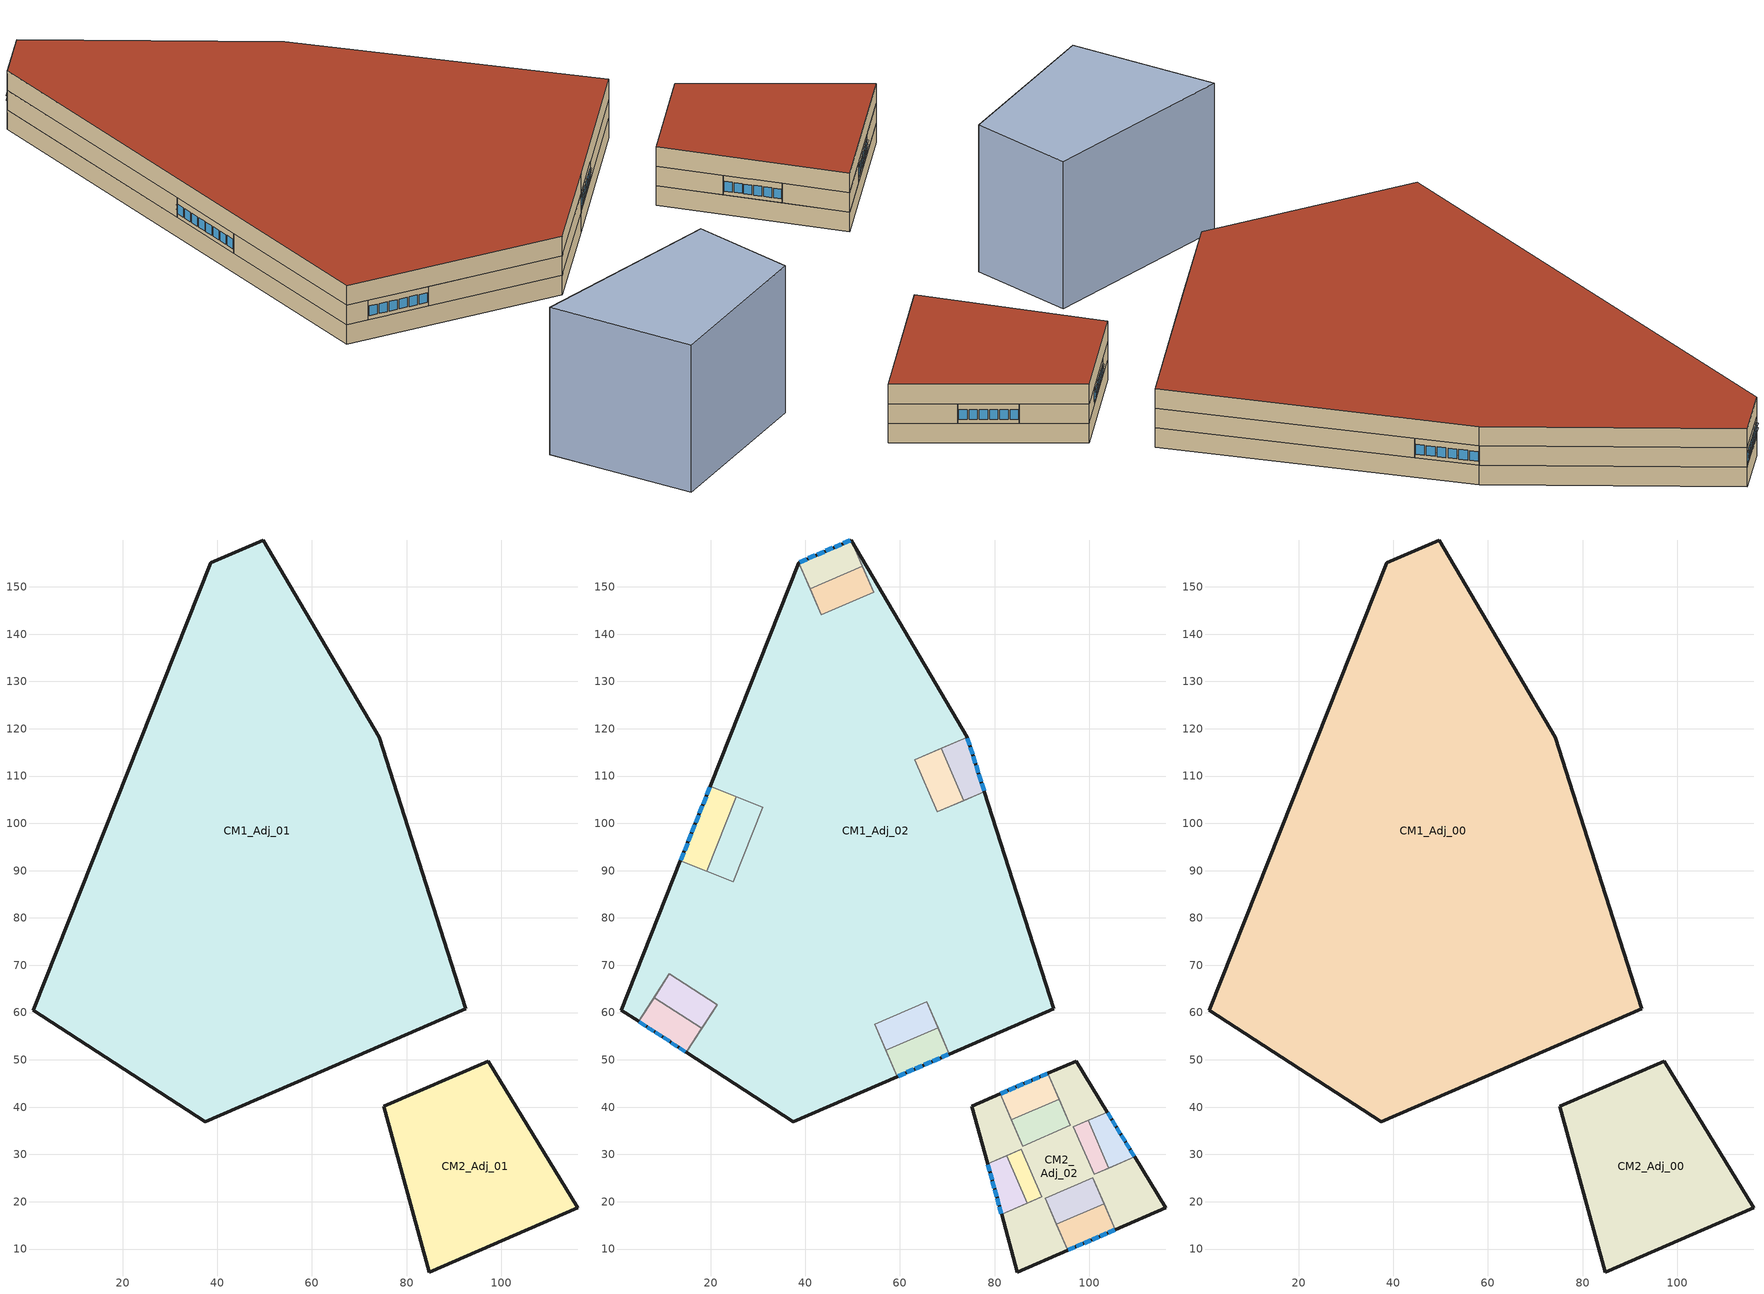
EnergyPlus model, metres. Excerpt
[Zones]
CM2_Adj_01
 floor outside (Interior Floor): 84.8,5.15 75.2,40.22 97.23,49.74 116.18,18.71 z20.52
 wall outside (Exterior Wall): 84.8,5.15 116.18,18.71 97.23,49.74 75.2,40.22 84.8,5.15 z20.52:24.52
CM1_Adj_01
 floor outside (Interior Floor): 1.08,60.5 38.63,155.14 49.65,159.9 74.19,118.21 92.47,60.75 37.39,36.96 z20.52
 wall outside (Exterior Wall): 59.42,46.48 92.47,60.75 74.19,118.21 49.65,159.9 38.63,155.14 1.08,60.5 37.39,36.96 59.42,46.48 z20.52:24.52
CM2_Adj_02
 floor to CM2_Adj_01 (Interior Floor): 81.46,17.33 90.02,21.03 85.66,31.12 78.53,28.04 75.2,40.22 81.16,42.8 85.92,31.78 96.02,36.14 91.26,47.16 97.23,49.74 103.81,38.96 96.68,35.88 101.04,25.78 109.6,29.48 116.18,18.71 105.54,14.11 100.78,25.13 90.68,20.77 95.44,9.75 84.8,5.15 z24.52
 wall outside (Exterior Wall): 81.46,17.33 84.8,5.15 95.44,9.75 / 105.54,14.11 116.18,18.71 109.6,29.48 / 103.81,38.96 97.23,49.74 91.26,47.16 / 81.16,42.8 75.2,40.22 78.53,28.04 z24.52:28.52
 wall to CM2_W_Inner (Interior Wall): 78.53,28.04 85.66,31.12 90.02,21.03 81.46,17.33 z24.52:28.52
 wall to CM2_S_Inner (Interior Wall): 95.44,9.75 90.68,20.77 100.78,25.13 105.54,14.11 z24.52:28.52
 wall to CM2_E_Inner (Interior Wall): 109.6,29.48 101.04,25.78 96.68,35.88 103.81,38.96 z24.52:28.52
 wall to CM2_N_Inner (Interior Wall): 91.26,47.16 96.02,36.14 85.92,31.78 81.16,42.8 z24.52:28.52
CM2_S_Outer
 floor to CM2_Adj_01 (Interior Floor): 95.44,9.75 93.06,15.26 103.16,19.62 105.54,14.11 z24.52
 wall outside (Exterior Wall): 95.44,9.75 105.54,14.11 z24.52:28.52
 wall to CM2_S_Inner (Air Wall): 103.16,19.62 93.06,15.26 z24.52:28.52
 window (Exterior Window): 95.61,9.82 96.95,10.4 / 97.29,10.55 98.64,11.13 / 98.97,11.28 100.32,11.86 / 100.66,12 102,12.58 / 102.34,12.73 103.68,13.31 / 104.02,13.46 105.37,14.04 z25.32:27.32
CM2_S_Inner
 floor to CM2_Adj_01 (Interior Floor): 93.06,15.26 90.68,20.77 100.78,25.13 103.16,19.62 z24.52
CM2_N_Outer
 floor to CM2_Adj_01 (Interior Floor): 83.54,37.29 81.16,42.8 91.26,47.16 93.64,41.65 z24.52
 wall outside (Exterior Wall): 91.26,47.16 81.16,42.8 z24.52:28.52
 wall to CM2_N_Inner (Air Wall): 83.54,37.29 93.64,41.65 z24.52:28.52
 window (Exterior Window): 91.09,47.09 89.75,46.51 / 89.41,46.36 88.06,45.78 / 87.73,45.63 86.38,45.05 / 86.04,44.91 84.7,44.33 / 84.36,44.18 83.02,43.6 / 82.68,43.45 81.33,42.87 z25.32:27.32
CM2_N_Inner
 floor to CM2_Adj_01 (Interior Floor): 85.92,31.78 83.54,37.29 93.64,41.65 96.02,36.14 z24.52
CM2_E_Outer
 floor to CM2_Adj_01 (Interior Floor): 104.16,27.13 99.79,37.23 103.81,38.96 109.6,29.48 z24.52
 wall outside (Exterior Wall): 109.6,29.48 103.81,38.96 z24.52:28.52
 wall to CM2_E_Inner (Air Wall): 99.79,37.23 104.16,27.13 z24.52:28.52
 window (Exterior Window): 109.5,29.64 108.73,30.9 / 108.54,31.22 107.76,32.48 / 107.57,32.8 106.8,34.06 / 106.61,34.38 105.84,35.64 / 105.64,35.96 104.87,37.22 / 104.68,37.54 103.91,38.8 z25.32:27.32
CM2_E_Inner
 floor to CM2_Adj_01 (Interior Floor): 96.68,35.88 99.79,37.23 104.16,27.13 101.04,25.78 z24.52
CM2_W_Outer
 floor to CM2_Adj_01 (Interior Floor): 81.46,17.33 78.53,28.04 82.54,29.78 86.91,19.68 z24.52
 wall outside (Exterior Wall): 78.53,28.04 81.46,17.33 z24.52:28.52
 wall to CM2_W_Inner (Air Wall): 86.91,19.68 82.54,29.78 z24.52:28.52
 window (Exterior Window): 78.58,27.87 78.97,26.44 / 79.07,26.08 79.46,24.65 / 79.56,24.29 79.95,22.87 / 80.04,22.51 80.44,21.08 / 80.53,20.72 80.92,19.29 / 81.02,18.94 81.41,17.51 z25.32:27.32
CM2_W_Inner
 floor to CM2_Adj_01 (Interior Floor): 82.54,29.78 85.66,31.12 90.02,21.03 86.91,19.68 z24.52
CM1_Adj_02
 floor to CM1_Adj_01 (Interior Floor): 1.08,60.5 13.6,92.05 24.75,87.62 31.01,103.4 19.86,107.82 38.63,155.14 43.39,144.13 54.41,148.89 49.65,159.9 74.19,118.21 63.17,113.46 67.93,102.44 77.85,106.72 92.47,60.75 70.44,51.24 65.68,62.25 54.66,57.5 59.42,46.48 37.39,36.96 14.81,51.6 21.33,61.67 11.26,68.2 4.74,58.13 z24.52
 wall outside (Exterior Wall): 74.19,118.21 49.65,159.9 / 38.63,155.14 19.86,107.82 / 13.6,92.05 1.08,60.5 4.74,58.13 / 14.81,51.6 37.39,36.96 59.42,46.48 / 70.44,51.24 92.47,60.75 77.85,106.72 z24.52:28.52
 wall to CM1_N_Inner (Interior Wall): 49.65,159.9 54.41,148.89 43.39,144.13 z24.52:28.52
 wall to CM1_N_Outer (Interior Wall): 43.39,144.13 38.63,155.14 z24.52:28.52
 wall to CM1_NW_Outer (Interior Wall): 19.86,107.82 31.01,103.4 z24.52:28.52
 wall to CM1_NW_Inner (Interior Wall): 31.01,103.4 24.75,87.62 13.6,92.05 z24.52:28.52
 wall to CM1_SW_Inner (Interior Wall): 4.74,58.13 11.26,68.2 21.33,61.67 14.81,51.6 z24.52:28.52
 wall to CM1_SE_Inner (Interior Wall): 59.42,46.48 54.66,57.5 65.68,62.25 70.44,51.24 z24.52:28.52
 wall to CM1_E_Inner (Interior Wall): 77.85,106.72 67.93,102.44 63.17,113.46 74.19,118.21 z24.52:28.52
CM1_N_Outer
 floor to CM1_Adj_01 (Interior Floor): 41.01,149.64 38.63,155.14 49.65,159.9 52.03,154.39 z24.52
 wall outside (Exterior Wall): 49.65,159.9 38.63,155.14 z24.52:28.52
 wall to CM1_N_Inner (Air Wall): 41.01,149.64 52.03,154.39 z24.52:28.52
 window (Exterior Window): 40.29,155.86 38.82,155.22 / 42.12,156.65 40.65,156.02 / 43.96,157.44 42.49,156.81 / 45.79,158.24 44.33,157.6 / 47.63,159.03 46.16,158.39 / 49.47,159.82 48,159.19 z25.32:27.32
CM1_N_Inner
 floor to CM1_Adj_01 (Interior Floor): 43.39,144.13 41.01,149.64 52.03,154.39 54.41,148.89 z24.52
CM1_E_Outer
 floor to CM1_Adj_01 (Interior Floor): 73.44,104.82 68.68,115.84 74.19,118.21 77.85,106.72 z24.52
 wall outside (Exterior Wall): 77.85,106.72 74.19,118.21 z24.52:28.52
 wall to CM1_E_Inner (Air Wall): 68.68,115.84 73.44,104.82 z24.52:28.52
 window (Exterior Window): 74.74,116.49 74.25,118.02 / 75.35,114.58 74.86,116.11 / 75.96,112.66 75.47,114.19 / 76.57,110.74 76.08,112.28 / 77.18,108.83 76.69,110.36 / 77.79,106.91 77.3,108.45 z25.32:27.32
CM1_E_Inner
 floor to CM1_Adj_01 (Interior Floor): 67.93,102.44 63.17,113.46 68.68,115.84 73.44,104.82 z24.52
CM1_SE_Outer
 floor to CM1_Adj_01 (Interior Floor): 59.42,46.48 57.04,51.99 68.06,56.75 70.44,51.24 z24.52
 wall outside (Exterior Wall): 59.42,46.48 70.44,51.24 z24.52:28.52
 wall to CM1_SE_Inner (Air Wall): 68.06,56.75 57.04,51.99 z24.52:28.52
 window (Exterior Window): 68.79,50.52 70.25,51.16 / 66.95,49.73 68.42,50.37 / 65.11,48.94 66.58,49.57 / 63.28,48.15 64.75,48.78 / 61.44,47.35 62.91,47.99 / 59.61,46.56 61.07,47.19 z25.32:27.32
CM1_SE_Inner
 floor to CM1_Adj_01 (Interior Floor): 57.04,51.99 54.66,57.5 65.68,62.25 68.06,56.75 z24.52
CM1_SW_Outer
 floor to CM1_Adj_01 (Interior Floor): 4.74,58.13 8,63.16 18.07,56.64 14.81,51.6 z24.52
 wall outside (Exterior Wall): 4.74,58.13 14.81,51.6 z24.52:28.52
 wall to CM1_SW_Inner (Air Wall): 18.07,56.64 8,63.16 z24.52:28.52
 window (Exterior Window): 13.3,52.58 14.64,51.71 / 11.62,53.67 12.96,52.8 / 9.94,54.76 11.28,53.89 / 8.26,55.84 9.6,54.97 / 6.58,56.93 7.93,56.06 / 4.91,58.02 6.25,57.15 z25.32:27.32
CM1_SW_Inner
 floor to CM1_Adj_01 (Interior Floor): 8,63.16 11.26,68.2 21.33,61.67 18.07,56.64 z24.52
CM1_NW_Outer
 floor to CM1_Adj_01 (Interior Floor): 13.6,92.05 19.86,107.82 25.44,105.61 19.18,89.83 z24.52
 wall outside (Exterior Wall): 19.86,107.82 13.6,92.05 z24.52:28.52
 wall to CM1_NW_Inner (Air Wall): 19.18,89.83 25.44,105.61 z24.52:28.52
 window (Exterior Window): 14.3,93.82 13.68,92.24 / 15.09,95.79 14.46,94.22 / 15.87,97.76 15.24,96.19 / 16.65,99.74 16.02,98.16 / 17.43,101.71 16.81,100.13 / 18.22,103.68 17.59,102.1 / 19,105.65 18.37,104.07 / 19.78,107.62 19.15,106.05 z25.32:27.32
CM1_NW_Inner
 floor to CM1_Adj_01 (Interior Floor): 19.18,89.83 25.44,105.61 31.01,103.4 24.75,87.62 z24.52
CM2_Adj_00
 floor to CM2_W_Inner (Interior Floor): 84.8,5.15 75.2,40.22 97.23,49.74 116.18,18.71 z28.52
 wall outside (Exterior Wall): 84.8,5.15 116.18,18.71 97.23,49.74 75.2,40.22 84.8,5.15 z28.52:32.52
 roof outside (Exterior Roof): 84.8,5.15 116.18,18.71 97.23,49.74 75.2,40.22 z32.52
CM1_Adj_00
 floor to CM1_NW_Inner (Interior Floor): 1.08,60.5 38.63,155.14 49.65,159.9 74.19,118.21 92.47,60.75 37.39,36.96 z28.52
 wall outside (Exterior Wall): 59.42,46.48 92.47,60.75 74.19,118.21 49.65,159.9 38.63,155.14 1.08,60.5 37.39,36.96 59.42,46.48 z28.52:32.52
 roof outside (Exterior Roof): 37.39,36.96 92.47,60.75 74.19,118.21 49.65,159.9 38.63,155.14 1.08,60.5 z32.52
shading: 36.29,-10.79 40.32,9.52 / 40.32,9.52 0.76,17.26 / 0.76,17.26 1.79,-12 / 1.79,-12 36.29,-10.79 z10.24:40.52; 38.78,155.31 40.25,155.95 40.17,156.13 38.7,155.5 z26.32; 38.78,155.31 40.25,155.95 40.17,156.13 38.7,155.5 z27.32; 95.72,9.55 97.07,10.13 96.99,10.31 95.65,9.73 z26.32; 95.72,9.55 97.07,10.13 96.99,10.31 95.65,9.73 z27.32; 1.79,-12 0.76,17.26 40.32,9.52 36.29,-10.79 z10.24; 1.79,-12 36.29,-10.79 40.32,9.52 0.76,17.26 z40.52; 40.61,156.11 42.08,156.74 42,156.93 40.53,156.29 z26.32; 40.61,156.11 42.08,156.74 42,156.93 40.53,156.29 z27.32; 97.41,10.27 98.75,10.85 98.67,11.04 97.33,10.46 z26.32; 97.41,10.27 98.75,10.85 98.67,11.04 97.33,10.46 z27.32; 42.45,156.9 43.92,157.54 43.84,157.72 42.37,157.08 z26.32; 42.45,156.9 43.92,157.54 43.84,157.72 42.37,157.08 z27.32; 99.09,11 100.44,11.58 100.36,11.77 99.01,11.18 z26.32; 99.09,11 100.44,11.58 100.36,11.77 99.01,11.18 z27.32; 44.29,157.69 45.75,158.33 45.68,158.51 44.21,157.88 z26.32; 44.29,157.69 45.75,158.33 45.68,158.51 44.21,157.88 z27.32; 100.77,11.73 102.12,12.31 102.04,12.49 100.69,11.91 z26.32; 100.77,11.73 102.12,12.31 102.04,12.49 100.69,11.91 z27.32; 46.12,158.49 47.59,159.12 47.51,159.3 46.04,158.67 z26.32; 46.12,158.49 47.59,159.12 47.51,159.3 46.04,158.67 z27.32; 102.46,12.45 103.8,13.04 103.72,13.22 102.38,12.64 z26.32; 102.46,12.45 103.8,13.04 103.72,13.22 102.38,12.64 z27.32; 47.96,159.28 49.43,159.91 49.35,160.1 47.88,159.46 z26.32; 47.96,159.28 49.43,159.91 49.35,160.1 47.88,159.46 z27.32; 104.14,13.18 105.49,13.76 105.41,13.95 104.06,13.36 z26.32; 104.14,13.18 105.49,13.76 105.41,13.95 104.06,13.36 z27.32; 74.83,116.52 75.02,116.58 74.54,118.11 74.35,118.05 z26.32; 74.83,116.52 75.02,116.58 74.54,118.11 74.35,118.05 z27.32; 89.71,46.6 91.05,47.18 90.97,47.36 89.63,46.78 z26.32; 89.71,46.6 91.05,47.18 90.97,47.36 89.63,46.78 z27.32; 75.44,114.61 75.63,114.67 75.15,116.2 74.96,116.14 z26.32; 75.44,114.61 75.63,114.67 75.15,116.2 74.96,116.14 z27.32; 88.02,45.87 89.37,46.45 89.29,46.64 87.95,46.05 z26.32; 88.02,45.87 89.37,46.45 89.29,46.64 87.95,46.05 z27.32; 76.05,112.69 76.24,112.75 75.76,114.28 75.56,114.22 z26.32; 76.05,112.69 76.24,112.75 75.76,114.28 75.56,114.22 z27.32; 86.34,45.14 87.69,45.73 87.61,45.91 86.26,45.33 z26.32; 86.34,45.14 87.69,45.73 87.61,45.91 86.26,45.33 z27.32; 76.66,110.78 76.85,110.84 76.36,112.37 76.17,112.31 z26.32; 76.66,110.78 76.85,110.84 76.36,112.37 76.17,112.31 z27.32; 84.66,44.42 86,45 85.93,45.18 84.58,44.6 z26.32; 84.66,44.42 86,45 85.93,45.18 84.58,44.6 z27.32; 77.27,108.86 77.46,108.92 76.97,110.45 76.78,110.39 z26.32; 77.27,108.86 77.46,108.92 76.97,110.45 76.78,110.39 z27.32; 82.98,43.69 84.32,44.27 84.24,44.46 82.9,43.87 z26.32; 82.98,43.69 84.32,44.27 84.24,44.46 82.9,43.87 z27.32; 77.88,106.94 78.07,107.01 77.58,108.54 77.39,108.48 z26.32; 77.88,106.94 78.07,107.01 77.58,108.54 77.39,108.48 z27.32; 81.29,42.96 82.64,43.54 82.56,43.73 81.21,43.15 z26.32; 81.29,42.96 82.64,43.54 82.56,43.73 81.21,43.15 z27.32; 68.9,50.25 70.37,50.88 70.29,51.07 68.83,50.43 z26.32; 68.9,50.25 70.37,50.88 70.29,51.07 68.83,50.43 z27.32; 109.59,29.69 109.76,29.8 108.99,31.06 108.82,30.96 z26.32; 109.59,29.69 109.76,29.8 108.99,31.06 108.82,30.96 z27.32; 67.07,49.46 68.54,50.09 68.46,50.27 66.99,49.64 z26.32; 67.07,49.46 68.54,50.09 68.46,50.27 66.99,49.64 z27.32; 108.62,31.27 108.79,31.38 108.02,32.64 107.85,32.54 z26.32; 108.62,31.27 108.79,31.38 108.02,32.64 107.85,32.54 z27.32; 65.23,48.66 66.7,49.3 66.62,49.48 65.15,48.85 z26.32; 65.23,48.66 66.7,49.3 66.62,49.48 65.15,48.85 z27.32; 107.66,32.85 107.83,32.96 107.06,34.22 106.89,34.12 z26.32; 107.66,32.85 107.83,32.96 107.06,34.22 106.89,34.12 z27.32; 63.4,47.87 64.87,48.5 64.79,48.69 63.32,48.05 z26.32; 63.4,47.87 64.87,48.5 64.79,48.69 63.32,48.05 z27.32; 106.69,34.43 106.86,34.54 106.09,35.8 105.92,35.7 z26.32; 106.69,34.43 106.86,34.54 106.09,35.8 105.92,35.7 z27.32; 61.56,47.08 63.03,47.71 62.95,47.89 61.48,47.26 z26.32; 61.56,47.08 63.03,47.71 62.95,47.89 61.48,47.26 z27.32; 105.73,36.01 105.9,36.12 105.13,37.38 104.96,37.28 z26.32; 105.73,36.01 105.9,36.12 105.13,37.38 104.96,37.28 z27.32; 59.72,46.28 61.19,46.92 61.11,47.1 59.65,46.47 z26.32; 59.72,46.28 61.19,46.92 61.11,47.1 59.65,46.47 z27.32; 104.76,37.59 104.93,37.7 104.16,38.96 103.99,38.86 z26.32; 104.76,37.59 104.93,37.7 104.16,38.96 103.99,38.86 z27.32; 14.48,51.46 14.58,51.63 13.24,52.5 13.13,52.33 z26.32; 14.48,51.46 14.58,51.63 13.24,52.5 13.13,52.33 z27.32; 78.68,26.36 78.87,26.41 78.48,27.84 78.29,27.79 z26.32; 78.68,26.36 78.87,26.41 78.48,27.84 78.29,27.79 z27.32; 12.8,52.55 12.91,52.71 11.56,53.58 11.46,53.42 z26.32; 12.8,52.55 12.91,52.71 11.56,53.58 11.46,53.42 z27.32; 79.17,24.57 79.36,24.63 78.97,26.05 78.78,26 z26.32; 79.17,24.57 79.36,24.63 78.97,26.05 78.78,26 z27.32; 11.12,53.63 11.23,53.8 9.89,54.67 9.78,54.5 z26.32; 11.12,53.63 11.23,53.8 9.89,54.67 9.78,54.5 z27.32; 79.66,22.79 79.85,22.84 79.46,24.27 79.27,24.22 z26.32; 79.66,22.79 79.85,22.84 79.46,24.27 79.27,24.22 z27.32; 9.44,54.72 9.55,54.89 8.21,55.76 8.1,55.59 z26.32; 9.44,54.72 9.55,54.89 8.21,55.76 8.1,55.59 z27.32; 80.15,21 80.34,21.05 79.95,22.48 79.76,22.43 z26.32; 80.15,21 80.34,21.05 79.95,22.48 79.76,22.43 z27.32; 7.76,55.81 7.87,55.98 6.53,56.85 6.42,56.68 z26.32; 7.76,55.81 7.87,55.98 6.53,56.85 6.42,56.68 z27.32; 80.64,19.21 80.83,19.27 80.44,20.7 80.24,20.64 z26.32; 80.64,19.21 80.83,19.27 80.44,20.7 80.24,20.64 z27.32; 6.08,56.9 6.19,57.07 4.85,57.94 4.74,57.77 z26.32; 6.08,56.9 6.19,57.07 4.85,57.94 4.74,57.77 z27.32; 81.12,17.43 81.32,17.48 80.93,18.91 80.73,18.86 z26.32; 81.12,17.43 81.32,17.48 80.93,18.91 80.73,18.86 z27.32; 13.58,92.28 14.21,93.86 14.02,93.93 13.4,92.35 z26.32; 13.58,92.28 14.21,93.86 14.02,93.93 13.4,92.35 z27.32; 14.37,94.25 14.99,95.83 14.81,95.9 14.18,94.33 z26.32; 14.37,94.25 14.99,95.83 14.81,95.9 14.18,94.33 z27.32; 15.15,96.22 15.78,97.8 15.59,97.88 14.96,96.3 z26.32; 15.15,96.22 15.78,97.8 15.59,97.88 14.96,96.3 z27.32; 15.93,98.2 16.56,99.77 16.37,99.85 15.75,98.27 z26.32; 15.93,98.2 16.56,99.77 16.37,99.85 15.75,98.27 z27.32; 16.71,100.17 17.34,101.74 17.15,101.82 16.53,100.24 z26.32; 16.71,100.17 17.34,101.74 17.15,101.82 16.53,100.24 z27.32; 17.5,102.14 18.12,103.72 17.94,103.79 17.31,102.21 z26.32; 17.5,102.14 18.12,103.72 17.94,103.79 17.31,102.21 z27.32; 18.28,104.11 18.9,105.69 18.72,105.76 18.09,104.18 z26.32; 18.28,104.11 18.9,105.69 18.72,105.76 18.09,104.18 z27.32; 19.06,106.08 19.69,107.66 19.5,107.73 18.88,106.16 z26.32; 19.06,106.08 19.69,107.66 19.5,107.73 18.88,106.16 z27.32
[Building]
test.idf: North Axis {deg}=0; Terrain=City; Solar Distribution or maybe FullExterior=FullInteriorAndExteriorWithReflections
[Site:Location]
CARDIFF	GBR: 51.48, 3.18, 0, 10
[SizingPeriod:DesignDay] Day of Month=21; Dry-Bulb Temperature Range Modifier Type=DefaultMultipliers; Barometric Pressure {Pa}=101552; Rain {Yes/No}=No; Snow on ground {Yes/No}=No; Daylight Savings Time Indicator=No; Solar Model Indicator=ASHRAEClearSky
Name | Month | Day Type | Maximum Dry-Bulb Temperature {C} | Daily Dry-Bulb Temperature Range {C} | Humidity Condition Type | Wetbulb or Dewpoint at Maximum Dry-Bulb {C} | Wind Speed {m/s} design conditions vs. traditional 6.71 m/s (15 mph) | Wind Direction {Degrees; N=0, S=180} | Clearness {0.0 to 1.1} | Enthalpy at Maximum Dry-Bulb {J/kg}
Ann Htg 99.6% Condns DB | 2 | WinterDesignDay | -1.1 | 0 | Wetbulb | -1.1 | 5.7 | 139 | 0
Ann Hum_n 99.6% Condns DP=>MCDB | 2 | WinterDesignDay | -1.8 | 0 | Dewpoint | -4.1 | 5.7 | 139 | 0
Ann Htg Wind 99.6% Condns WS=>MCDB | 2 | WinterDesignDay | 5.5 | 0 | Wetbulb | 5.5 | 12.4 | 139 | 0
Ann Clg .4% Condns DB=>MWB | 8 | SummerDesignDay | 23.9 | 7.62 | Wetbulb | 15.531 | 5.7 | 186 | 1.2
Ann Clg .4% Condns WB=>MDB | 8 | SummerDesignDay | 21.4 | 7.62 | Wetbulb | 18.423 | 5.7 | 186 | 1.2
Ann Clg .4% Condns DP=>MDB | 8 | SummerDesignDay | 19.8 | 7.62 | Dewpoint | 16.9 | 5.7 | 186 | 1.2
Ann Clg .4% Condns Enth=>MDB | 8 | SummerDesignDay | 21.4 | 7.62 | Enthalpy |  | 5.7 | 186 | 1.2 | 51314
[Construction]
EXTERIOR WALL: M01 100mm brick, M15 200mm heavyweight concrete, I02 50mm insulation board, F04 Wall air space resistance, G01a 19mm gypsum board
INTERIOR FLOOR: F16 Acoustic tile, F05 Ceiling air space resistance, M11 100mm lightweight concrete
EXTERIOR ROOF: M11 100mm lightweight concrete, F05 Ceiling air space resistance, F16 Acoustic tile
INTERIOR WALL: G01a 19mm gypsum board, F04 Wall air space resistance, G01a 19mm gypsum board
EXTERIOR WINDOW: Clear 3mm, Air 13mm, Clear 3mm
AIR WALL: Air Wall Material
[Material]
M01 100MM BRICK: MediumRough, 0.1016, 0.89, 1920, 790, 0.9, 0.7, 0.7
M15 200MM HEAVYWEIGHT CONCRETE: MediumRough, 0.2032, 1.95, 2240, 900, 0.9, 0.7, 0.7
I02 50MM INSULATION BOARD: MediumRough, 0.0508, 0.03, 43, 1210, 0.9, 0.7, 0.7
G01A 19MM GYPSUM BOARD: MediumSmooth, 0.019, 0.16, 800, 1090, 0.9, 0.4, 0.4
F16 ACOUSTIC TILE: MediumSmooth, 0.0191, 0.06, 368, 590, 0.9, 0.3, 0.3
M11 100MM LIGHTWEIGHT CONCRETE: MediumRough, 0.1016, 0.53, 1280, 840, 0.9, 0.5, 0.5
AIR WALL MATERIAL: MediumSmooth, 0.01, 0.6, 800, 1000, 0.95, 0.7, 0.7
[Material:AirGap]
F04 WALL AIR SPACE RESISTANCE: 0.15
F05 CEILING AIR SPACE RESISTANCE: 0.18
[WindowMaterial:Glazing]
CLEAR 3MM: SpectralAverage, 0.003, 0.837, 0.075, 0, 0.898, 0.081, 0, 0, 0.84, 0.84, 0.9, 1, No
[WindowMaterial:Gas]
AIR 13MM: Air, 0.0127
[Zone] Type=1
CM2_Adj_00; CM2_Adj_01; CM2_Adj_02; CM2_S_Outer; CM2_S_Inner; CM2_N_Outer; CM2_N_Inner; CM2_E_Outer; CM2_E_Inner; CM2_W_Outer; CM2_W_Inner; CM1_Adj_00; CM1_Adj_01; CM1_Adj_02; CM1_N_Outer; CM1_N_Inner; CM1_E_Outer; CM1_E_Inner; CM1_SE_Outer; CM1_SE_Inner; CM1_SW_Outer; CM1_SW_Inner; CM1_NW_Outer; CM1_NW_Inner
[HVACTemplate:Zone:IdealLoadsAirSystem] Heating Supply Air Temp {C}=40; Max Heating Supply Air Humidity Ratio {kg-H2O/kg-air}=0.008; Min Cooling Supply Air Humidity Ratio {kg-H2O/kg-air}=0.0085; Cooling Limit=LimitFlowRate; Maximum Cooling Air Flow Rate {m3/s}=autosize; Dehumidification Control Type=None; Humidification Control Type=None; Outdoor Air Method=DetailedSpecification; Outdoor Air Economizer Type=DifferentialDryBulb
Name | Template Thermostat | Design Specification Outdoor Air Object
CM2_Adj_00 | CM2_Adj_00_HVAC | CM2_Adj_00OutdoorAirCntrl
CM2_Adj_01 | CM2_Adj_01_HVAC | CM2_Adj_01OutdoorAirCntrl
CM2_Adj_02 | CM2_Adj_02_HVAC | CM2_Adj_02OutdoorAirCntrl
CM2_S_Outer | CM2_S_Outer_HVAC | CM2_S_OuterOutdoorAirCntrl
CM2_S_Inner | CM2_S_Inner_HVAC | CM2_S_InnerOutdoorAirCntrl
CM2_N_Outer | CM2_N_Outer_HVAC | CM2_N_OuterOutdoorAirCntrl
CM2_N_Inner | CM2_N_Inner_HVAC | CM2_N_InnerOutdoorAirCntrl
CM2_E_Outer | CM2_E_Outer_HVAC | CM2_E_OuterOutdoorAirCntrl
CM2_E_Inner | CM2_E_Inner_HVAC | CM2_E_InnerOutdoorAirCntrl
CM2_W_Outer | CM2_W_Outer_HVAC | CM2_W_OuterOutdoorAirCntrl
CM2_W_Inner | CM2_W_Inner_HVAC | CM2_W_InnerOutdoorAirCntrl
CM1_Adj_00 | CM1_Adj_00_HVAC | CM1_Adj_00OutdoorAirCntrl
CM1_Adj_01 | CM1_Adj_01_HVAC | CM1_Adj_01OutdoorAirCntrl
CM1_Adj_02 | CM1_Adj_02_HVAC | CM1_Adj_02OutdoorAirCntrl
CM1_N_Outer | CM1_N_Outer_HVAC | CM1_N_OuterOutdoorAirCntrl
CM1_N_Inner | CM1_N_Inner_HVAC | CM1_N_InnerOutdoorAirCntrl
CM1_E_Outer | CM1_E_Outer_HVAC | CM1_E_OuterOutdoorAirCntrl
CM1_E_Inner | CM1_E_Inner_HVAC | CM1_E_InnerOutdoorAirCntrl
CM1_SE_Outer | CM1_SE_Outer_HVAC | CM1_SE_OuterOutdoorAirCntrl
CM1_SE_Inner | CM1_SE_Inner_HVAC | CM1_SE_InnerOutdoorAirCntrl
CM1_SW_Outer | CM1_SW_Outer_HVAC | CM1_SW_OuterOutdoorAirCntrl
CM1_SW_Inner | CM1_SW_Inner_HVAC | CM1_SW_InnerOutdoorAirCntrl
CM1_NW_Outer | CM1_NW_Outer_HVAC | CM1_NW_OuterOutdoorAirCntrl
CM1_NW_Inner | CM1_NW_Inner_HVAC | CM1_NW_InnerOutdoorAirCntrl
[HVACTemplate:Thermostat] Heating Setpoint Schedule=Medium Office HtgSetp; Constant Heating Setpoint {C}=''; Cooling Setpoint Schedule=Medium Office ClgSetp; Constant Cooling Setpoint {C}=''
CM2_Adj_00_HVAC; CM2_Adj_01_HVAC; CM2_Adj_02_HVAC; CM2_S_Outer_HVAC; CM2_S_Inner_HVAC; CM2_N_Outer_HVAC; CM2_N_Inner_HVAC; CM2_E_Outer_HVAC; CM2_E_Inner_HVAC; CM2_W_Outer_HVAC; CM2_W_Inner_HVAC; CM1_Adj_00_HVAC; CM1_Adj_01_HVAC; CM1_Adj_02_HVAC; CM1_N_Outer_HVAC; CM1_N_Inner_HVAC; CM1_E_Outer_HVAC; CM1_E_Inner_HVAC; CM1_SE_Outer_HVAC; CM1_SE_Inner_HVAC; CM1_SW_Outer_HVAC; CM1_SW_Inner_HVAC; CM1_NW_Outer_HVAC; CM1_NW_Inner_HVAC
[DesignSpecification:OutdoorAir] Outdoor Air Method=Sum; Outdoor Air Flow per Person {m3/s-person}=0.0023595; Outdoor Air Flow per Zone Floor Area {m3/s-m2}=0.000304801; Outdoor Air Flow per Zone {m3/s}=0; Outdoor Air Flow Air Changes per Hour {1/hr}=0
CM2_Adj_00OutdoorAirCntrl; CM2_Adj_01OutdoorAirCntrl; CM2_Adj_02OutdoorAirCntrl; CM2_S_OuterOutdoorAirCntrl; CM2_S_InnerOutdoorAirCntrl; CM2_N_OuterOutdoorAirCntrl; CM2_N_InnerOutdoorAirCntrl; CM2_E_OuterOutdoorAirCntrl; CM2_E_InnerOutdoorAirCntrl; CM2_W_OuterOutdoorAirCntrl; CM2_W_InnerOutdoorAirCntrl; CM1_Adj_00OutdoorAirCntrl; CM1_Adj_01OutdoorAirCntrl; CM1_Adj_02OutdoorAirCntrl; CM1_N_OuterOutdoorAirCntrl; CM1_N_InnerOutdoorAirCntrl; CM1_E_OuterOutdoorAirCntrl; CM1_E_InnerOutdoorAirCntrl; CM1_SE_OuterOutdoorAirCntrl; CM1_SE_InnerOutdoorAirCntrl; CM1_SW_OuterOutdoorAirCntrl; CM1_SW_InnerOutdoorAirCntrl; CM1_NW_OuterOutdoorAirCntrl; CM1_NW_InnerOutdoorAirCntrl
[ElectricEquipment] Schedule=Medium Office Bldg Equip; Design Level Calculation Method=Watts/Area; Watts per Zone Floor Area {W/m2}=7.64241
Name | Zone or ZoneList
CM2_Adj_00ElectricEquipment | CM2_Adj_00
CM2_Adj_01ElectricEquipment | CM2_Adj_01
CM2_Adj_02ElectricEquipment | CM2_Adj_02
CM2_S_OuterElectricEquipment | CM2_S_Outer
CM2_S_InnerElectricEquipment | CM2_S_Inner
CM2_N_OuterElectricEquipment | CM2_N_Outer
CM2_N_InnerElectricEquipment | CM2_N_Inner
CM2_E_OuterElectricEquipment | CM2_E_Outer
CM2_E_InnerElectricEquipment | CM2_E_Inner
CM2_W_OuterElectricEquipment | CM2_W_Outer
CM2_W_InnerElectricEquipment | CM2_W_Inner
CM1_Adj_00ElectricEquipment | CM1_Adj_00
CM1_Adj_01ElectricEquipment | CM1_Adj_01
CM1_Adj_02ElectricEquipment | CM1_Adj_02
CM1_N_OuterElectricEquipment | CM1_N_Outer
CM1_N_InnerElectricEquipment | CM1_N_Inner
CM1_E_OuterElectricEquipment | CM1_E_Outer
CM1_E_InnerElectricEquipment | CM1_E_Inner
CM1_SE_OuterElectricEquipment | CM1_SE_Outer
CM1_SE_InnerElectricEquipment | CM1_SE_Inner
CM1_SW_OuterElectricEquipment | CM1_SW_Outer
CM1_SW_InnerElectricEquipment | CM1_SW_Inner
CM1_NW_OuterElectricEquipment | CM1_NW_Outer
CM1_NW_InnerElectricEquipment | CM1_NW_Inner
[People] Number of People Schedule=Medium Office Bldg Occ; Number of People Calculation Method=People/Area; People per Zone Floor Area {person/m2}=0.0565108; Fraction Radiant=0.3; Activity Level Schedule=Medium Office Activity
Name | Zone or ZoneList
CM2_Adj_00OfficePeople | CM2_Adj_00
CM2_Adj_01OfficePeople | CM2_Adj_01
CM2_Adj_02OfficePeople | CM2_Adj_02
CM2_S_OuterOfficePeople | CM2_S_Outer
CM2_S_InnerOfficePeople | CM2_S_Inner
CM2_N_OuterOfficePeople | CM2_N_Outer
CM2_N_InnerOfficePeople | CM2_N_Inner
CM2_E_OuterOfficePeople | CM2_E_Outer
CM2_E_InnerOfficePeople | CM2_E_Inner
CM2_W_OuterOfficePeople | CM2_W_Outer
CM2_W_InnerOfficePeople | CM2_W_Inner
CM1_Adj_00OfficePeople | CM1_Adj_00
CM1_Adj_01OfficePeople | CM1_Adj_01
CM1_Adj_02OfficePeople | CM1_Adj_02
CM1_N_OuterOfficePeople | CM1_N_Outer
CM1_N_InnerOfficePeople | CM1_N_Inner
CM1_E_OuterOfficePeople | CM1_E_Outer
CM1_E_InnerOfficePeople | CM1_E_Inner
CM1_SE_OuterOfficePeople | CM1_SE_Outer
CM1_SE_InnerOfficePeople | CM1_SE_Inner
CM1_SW_OuterOfficePeople | CM1_SW_Outer
CM1_SW_InnerOfficePeople | CM1_SW_Inner
CM1_NW_OuterOfficePeople | CM1_NW_Outer
CM1_NW_InnerOfficePeople | CM1_NW_Inner
[Lights] Schedule=Office Bldg Light; Design Level Calculation Method=Watts/Area; Watts per Zone Floor Area {W/m2}=11.8404
Name | Zone or ZoneList
CM2_Adj_00OfficeLights | CM2_Adj_00
CM2_Adj_01OfficeLights | CM2_Adj_01
CM2_Adj_02OfficeLights | CM2_Adj_02
CM2_S_OuterOfficeLights | CM2_S_Outer
CM2_S_InnerOfficeLights | CM2_S_Inner
CM2_N_OuterOfficeLights | CM2_N_Outer
CM2_N_InnerOfficeLights | CM2_N_Inner
CM2_E_OuterOfficeLights | CM2_E_Outer
CM2_E_InnerOfficeLights | CM2_E_Inner
CM2_W_OuterOfficeLights | CM2_W_Outer
CM2_W_InnerOfficeLights | CM2_W_Inner
CM1_Adj_00OfficeLights | CM1_Adj_00
CM1_Adj_01OfficeLights | CM1_Adj_01
CM1_Adj_02OfficeLights | CM1_Adj_02
CM1_N_OuterOfficeLights | CM1_N_Outer
CM1_N_InnerOfficeLights | CM1_N_Inner
CM1_E_OuterOfficeLights | CM1_E_Outer
CM1_E_InnerOfficeLights | CM1_E_Inner
CM1_SE_OuterOfficeLights | CM1_SE_Outer
CM1_SE_InnerOfficeLights | CM1_SE_Inner
CM1_SW_OuterOfficeLights | CM1_SW_Outer
CM1_SW_InnerOfficeLights | CM1_SW_Inner
CM1_NW_OuterOfficeLights | CM1_NW_Outer
CM1_NW_InnerOfficeLights | CM1_NW_Inner
[ZoneInfiltration:DesignFlowRate] Schedule=Medium Office Infil Quarter On; Design Flow Rate Calculation Method=Flow/Area; Flow per Zone Floor Area {m3/s-m2}=0.000226568
Name | Zone or ZoneList
CM2_Adj_00_Infiltration | CM2_Adj_00
CM2_Adj_01_Infiltration | CM2_Adj_01
CM2_Adj_02_Infiltration | CM2_Adj_02
CM2_S_Outer_Infiltration | CM2_S_Outer
CM2_S_Inner_Infiltration | CM2_S_Inner
CM2_N_Outer_Infiltration | CM2_N_Outer
CM2_N_Inner_Infiltration | CM2_N_Inner
CM2_E_Outer_Infiltration | CM2_E_Outer
CM2_E_Inner_Infiltration | CM2_E_Inner
CM2_W_Outer_Infiltration | CM2_W_Outer
CM2_W_Inner_Infiltration | CM2_W_Inner
CM1_Adj_00_Infiltration | CM1_Adj_00
CM1_Adj_01_Infiltration | CM1_Adj_01
CM1_Adj_02_Infiltration | CM1_Adj_02
CM1_N_Outer_Infiltration | CM1_N_Outer
CM1_N_Inner_Infiltration | CM1_N_Inner
CM1_E_Outer_Infiltration | CM1_E_Outer
CM1_E_Inner_Infiltration | CM1_E_Inner
CM1_SE_Outer_Infiltration | CM1_SE_Outer
CM1_SE_Inner_Infiltration | CM1_SE_Inner
CM1_SW_Outer_Infiltration | CM1_SW_Outer
CM1_SW_Inner_Infiltration | CM1_SW_Inner
CM1_NW_Outer_Infiltration | CM1_NW_Outer
CM1_NW_Inner_Infiltration | CM1_NW_Inner
[ZoneMixing] Schedule=ALWAYS ON; Design Flow Rate Calculation Method=Flow/Zone; Delta Temperature=0
Name | Zone | Design Flow Rate {m3/s} | Source Zone
CM2_S_OuterCM2_S_InnerAirMix0 | CM2_S_Outer | 4.2372 | CM2_S_Inner
CM2_S_InnerCM2_S_OuterAirMix0 | CM2_S_Inner | 4.2372 | CM2_S_Outer
CM2_N_OuterCM2_N_InnerAirMix0 | CM2_N_Outer | 4.2372 | CM2_N_Inner
CM2_N_InnerCM2_N_OuterAirMix0 | CM2_N_Inner | 4.2372 | CM2_N_Outer
CM2_E_OuterCM2_E_InnerAirMix0 | CM2_E_Outer | 4.2372 | CM2_E_Inner
CM2_E_InnerCM2_E_OuterAirMix0 | CM2_E_Inner | 4.2372 | CM2_E_Outer
CM2_W_OuterCM2_W_InnerAirMix0 | CM2_W_Outer | 4.2372 | CM2_W_Inner
CM2_W_InnerCM2_W_OuterAirMix0 | CM2_W_Inner | 4.2372 | CM2_W_Outer
CM1_N_OuterCM1_N_InnerAirMix0 | CM1_N_Outer | 4.6224 | CM1_N_Inner
CM1_N_InnerCM1_N_OuterAirMix0 | CM1_N_Inner | 4.6224 | CM1_N_Outer
CM1_E_OuterCM1_E_InnerAirMix0 | CM1_E_Outer | 4.6224 | CM1_E_Inner
CM1_E_InnerCM1_E_OuterAirMix0 | CM1_E_Inner | 4.6224 | CM1_E_Outer
CM1_SE_OuterCM1_SE_InnerAirMix0 | CM1_SE_Outer | 4.6224 | CM1_SE_Inner
CM1_SE_InnerCM1_SE_OuterAirMix0 | CM1_SE_Inner | 4.6224 | CM1_SE_Outer
CM1_SW_OuterCM1_SW_InnerAirMix0 | CM1_SW_Outer | 4.6224 | CM1_SW_Inner
CM1_SW_InnerCM1_SW_OuterAirMix0 | CM1_SW_Inner | 4.6224 | CM1_SW_Outer
CM1_NW_OuterCM1_NW_InnerAirMix0 | CM1_NW_Outer | 6.53706 | CM1_NW_Inner
CM1_NW_InnerCM1_NW_OuterAirMix0 | CM1_NW_Inner | 6.53706 | CM1_NW_Outer
[Schedule:Year]
MEDIUM OFFICE BLDG OCC: Schedule:Week:Daily {cc8d6e51-368d-451a-9b6a-4139d773ba0e}, 1, 1, 1, 3, Schedule:Week:Daily {ff233f80-dcaf-4b18-966b-1bf7394c094d}, 1, 4, 12, 31
MEDIUM OFFICE HTGSETP: Schedule:Week:Daily {ecb93216-4e3a-48b3-b436-2bda810a97af}, 1, 1, 1, 3, Schedule:Week:Daily {7658c4fb-bb29-427e-bf3f-5def4335bcf1}, 1, 4, 12, 31
OFFICE BLDG LIGHT: Schedule:Week:Daily {77782ce5-1a70-49a7-b72d-db0988271982}, 1, 1, 1, 3, Schedule:Week:Daily {1558189b-593c-4115-b061-465417357844}, 1, 4, 12, 31
MEDIUM OFFICE CLGSETP: Schedule:Week:Daily {8e0b014c-04b7-4e6c-a258-14b421fd36f8}, 1, 1, 1, 3, Schedule:Week:Daily {edd3bcc3-8268-4813-9843-1db4b5a04d2a}, 1, 4, 12, 31
MEDIUM OFFICE BLDG EQUIP: Schedule:Week:Daily {6e8d415d-8fa0-48d6-ac4d-d47d8b98405b}, 1, 1, 1, 3, Schedule:Week:Daily {2f904850-a863-4ee8-bc0d-29bfee0f8749}, 1, 4, 12, 31
MEDIUM OFFICE ACTIVITY: Schedule:Week:Daily {28c29561-b365-4a14-8672-9021b01eb02f}, 1, 1, 12, 31
MEDIUM OFFICE INFIL QUARTER ON: Schedule:Week:Daily {10ec3e5a-5294-46cc-8ada-f12e209007b8}, 1, 1, 1, 3, Schedule:Week:Daily {20898e88-71dc-48a1-8bf4-30a1d78b98f6}, 1, 4, 12, 31
ALWAYS ON: Schedule:Week:Daily {c1fbc509-bd2c-4eac-bbfe-959d5c6e26d5}, 1, 1, 12, 31
[Schedule:Week:Daily]
SCHEDULE:WEEK:DAILY {CC8D6E51-368D-451A-9B6A-4139D773BA0E}: Medium Office Bldg Occ Default Schedule, Medium Office Bldg Occ Default Schedule, Medium Office Bldg Occ Default Schedule, Medium Office Bldg Occ Default Schedule, Medium Office Bldg Occ Default Schedule, Medium Office Bldg Occ Default Schedule, Medium Office Bldg Occ Rule 2 Day Schedule, Medium Office Bldg Occ Default Schedule, Medium Office Bldg Occ Summer Design Day, Medium Office Bldg Occ Winter Design Day, Medium Office Bldg Occ Default Schedule, Medium Office Bldg Occ Default Schedule
SCHEDULE:WEEK:DAILY {FF233F80-DCAF-4B18-966B-1BF7394C094D}: Medium Office Bldg Occ Rule 1 Day Schedule, Medium Office Bldg Occ Default Schedule, Medium Office Bldg Occ Default Schedule, Medium Office Bldg Occ Default Schedule, Medium Office Bldg Occ Default Schedule, Medium Office Bldg Occ Default Schedule, Medium Office Bldg Occ Rule 2 Day Schedule, Medium Office Bldg Occ Default Schedule, Medium Office Bldg Occ Summer Design Day, Medium Office Bldg Occ Winter Design Day, Medium Office Bldg Occ Default Schedule, Medium Office Bldg Occ Default Schedule
SCHEDULE:WEEK:DAILY {ECB93216-4E3A-48B3-B436-2BDA810A97AF}: Medium Office HtgSetp Default Schedule, Medium Office HtgSetp Default Schedule, Medium Office HtgSetp Default Schedule, Medium Office HtgSetp Default Schedule, Medium Office HtgSetp Default Schedule, Medium Office HtgSetp Default Schedule, Medium Office HtgSetp Rule 2 Day Schedule, Medium Office HtgSetp Default Schedule, Medium Office HtgSetp Summer Design Day, Medium Office HtgSetp Winter Design Day, Medium Office HtgSetp Default Schedule, Medium Office HtgSetp Default Schedule
SCHEDULE:WEEK:DAILY {7658C4FB-BB29-427E-BF3F-5DEF4335BCF1}: Medium Office HtgSetp Rule 1 Day Schedule, Medium Office HtgSetp Default Schedule, Medium Office HtgSetp Default Schedule, Medium Office HtgSetp Default Schedule, Medium Office HtgSetp Default Schedule, Medium Office HtgSetp Default Schedule, Medium Office HtgSetp Rule 2 Day Schedule, Medium Office HtgSetp Default Schedule, Medium Office HtgSetp Summer Design Day, Medium Office HtgSetp Winter Design Day, Medium Office HtgSetp Default Schedule, Medium Office HtgSetp Default Schedule
SCHEDULE:WEEK:DAILY {77782CE5-1A70-49A7-B72D-DB0988271982}: Office Bldg Light Default Schedule, Office Bldg Light Default Schedule, Office Bldg Light Default Schedule, Office Bldg Light Default Schedule, Office Bldg Light Default Schedule, Office Bldg Light Default Schedule, Office Bldg Light Rule 2 Day Schedule, Office Bldg Light Default Schedule, Office Bldg Light Summer Design Day, Office Bldg Light Winter Design Day, Office Bldg Light Default Schedule, Office Bldg Light Default Schedule
SCHEDULE:WEEK:DAILY {1558189B-593C-4115-B061-465417357844}: Office Bldg Light Rule 1 Day Schedule, Office Bldg Light Default Schedule, Office Bldg Light Default Schedule, Office Bldg Light Default Schedule, Office Bldg Light Default Schedule, Office Bldg Light Default Schedule, Office Bldg Light Rule 2 Day Schedule, Office Bldg Light Default Schedule, Office Bldg Light Summer Design Day, Office Bldg Light Winter Design Day, Office Bldg Light Default Schedule, Office Bldg Light Default Schedule
SCHEDULE:WEEK:DAILY {8E0B014C-04B7-4E6C-A258-14B421FD36F8}: Medium Office ClgSetp Default Schedule, Medium Office ClgSetp Default Schedule, Medium Office ClgSetp Default Schedule, Medium Office ClgSetp Default Schedule, Medium Office ClgSetp Default Schedule, Medium Office ClgSetp Default Schedule, Medium Office ClgSetp Rule 2 Day Schedule, Medium Office ClgSetp Default Schedule, Medium Office ClgSetp Summer Design Day, Medium Office ClgSetp Winter Design Day, Medium Office ClgSetp Default Schedule, Medium Office ClgSetp Default Schedule
SCHEDULE:WEEK:DAILY {EDD3BCC3-8268-4813-9843-1DB4B5A04D2A}: Medium Office ClgSetp Rule 1 Day Schedule, Medium Office ClgSetp Default Schedule, Medium Office ClgSetp Default Schedule, Medium Office ClgSetp Default Schedule, Medium Office ClgSetp Default Schedule, Medium Office ClgSetp Default Schedule, Medium Office ClgSetp Rule 2 Day Schedule, Medium Office ClgSetp Default Schedule, Medium Office ClgSetp Summer Design Day, Medium Office ClgSetp Winter Design Day, Medium Office ClgSetp Default Schedule, Medium Office ClgSetp Default Schedule
SCHEDULE:WEEK:DAILY {6E8D415D-8FA0-48D6-AC4D-D47D8B98405B}: Medium Office Bldg Equip Default Schedule, Medium Office Bldg Equip Default Schedule, Medium Office Bldg Equip Default Schedule, Medium Office Bldg Equip Default Schedule, Medium Office Bldg Equip Default Schedule, Medium Office Bldg Equip Default Schedule, Medium Office Bldg Equip Rule 2 Day Schedule, Medium Office Bldg Equip Default Schedule, Medium Office Bldg Equip Summer Design Day, Medium Office Bldg Equip Winter Design Day, Medium Office Bldg Equip Default Schedule, Medium Office Bldg Equip Default Schedule
SCHEDULE:WEEK:DAILY {2F904850-A863-4EE8-BC0D-29BFEE0F8749}: Medium Office Bldg Equip Rule 1 Day Schedule, Medium Office Bldg Equip Default Schedule, Medium Office Bldg Equip Default Schedule, Medium Office Bldg Equip Default Schedule, Medium Office Bldg Equip Default Schedule, Medium Office Bldg Equip Default Schedule, Medium Office Bldg Equip Rule 2 Day Schedule, Medium Office Bldg Equip Default Schedule, Medium Office Bldg Equip Summer Design Day, Medium Office Bldg Equip Winter Design Day, Medium Office Bldg Equip Default Schedule, Medium Office Bldg Equip Default Schedule
SCHEDULE:WEEK:DAILY {28C29561-B365-4A14-8672-9021B01EB02F}: Medium Office Activity Default Schedule, Medium Office Activity Default Schedule, Medium Office Activity Default Schedule, Medium Office Activity Default Schedule, Medium Office Activity Default Schedule, Medium Office Activity Default Schedule, Medium Office Activity Default Schedule, Medium Office Activity Default Schedule, Medium Office Activity Summer Design Day, Medium Office Activity Winter Design Day, Medium Office Activity Default Schedule, Medium Office Activity Default Schedule
SCHEDULE:WEEK:DAILY {10EC3E5A-5294-46CC-8ADA-F12E209007B8}: Medium Office Infil Quarter On Default Schedule, Medium Office Infil Quarter On Default Schedule, Medium Office Infil Quarter On Default Schedule, Medium Office Infil Quarter On Default Schedule, Medium Office Infil Quarter On Default Schedule, Medium Office Infil Quarter On Default Schedule, Medium Office Infil Quarter On Rule 2 Day Schedule, Medium Office Infil Quarter On Default Schedule, Medium Office Infil Quarter On Summer Design Day, Medium Office Infil Quarter On Winter Design Day, Medium Office Infil Quarter On Default Schedule, Medium Office Infil Quarter On Default Schedule
SCHEDULE:WEEK:DAILY {20898E88-71DC-48A1-8BF4-30A1D78B98F6}: Medium Office Infil Quarter On Rule 1 Day Schedule, Medium Office Infil Quarter On Default Schedule, Medium Office Infil Quarter On Default Schedule, Medium Office Infil Quarter On Default Schedule, Medium Office Infil Quarter On Default Schedule, Medium Office Infil Quarter On Default Schedule, Medium Office Infil Quarter On Rule 2 Day Schedule, Medium Office Infil Quarter On Default Schedule, Medium Office Infil Quarter On Summer Design Day, Medium Office Infil Quarter On Winter Design Day, Medium Office Infil Quarter On Default Schedule, Medium Office Infil Quarter On Default Schedule
SCHEDULE:WEEK:DAILY {C1FBC509-BD2C-4EAC-BBFE-959D5C6E26D5}: Always On Default Schedule, Always On Default Schedule, Always On Default Schedule, Always On Default Schedule, Always On Default Schedule, Always On Default Schedule, Always On Default Schedule, Always On Default Schedule, Always On Summer Design Day, Always On Winter Design Day, Always On Default Schedule, Always On Default Schedule
[Schedule:Day:Interval]
MEDIUM OFFICE BLDG OCC DEFAULT SCHEDULE: No, 06:00, 0, 07:00, 0.1, 08:00, 0.2, 12:00, 0.95, 13:00, 0.5, 17:00, 0.95, 18:00, 0.7, 20:00, 0.4, 22:00, 0.1, 24:00, 0.05
MEDIUM OFFICE BLDG OCC RULE 2 DAY SCHEDULE: No, 06:00, 0, 08:00, 0.1, 14:00, 0.5, 17:00, 0.1, 24:00, 0
MEDIUM OFFICE BLDG OCC SUMMER DESIGN DAY: No, 06:00, 0, 22:00, 1, 24:00, 0.05
MEDIUM OFFICE BLDG OCC WINTER DESIGN DAY; MEDIUM OFFICE BLDG OCC RULE 1 DAY SCHEDULE; OFFICE BLDG LIGHT WINTER DESIGN DAY; MEDIUM OFFICE BLDG EQUIP WINTER DESIGN DAY: No, 24:00, 0
MEDIUM OFFICE HTGSETP DEFAULT SCHEDULE: No, 06:00, 15.6, 22:00, 21, 24:00, 15.6
MEDIUM OFFICE HTGSETP RULE 2 DAY SCHEDULE: No, 06:00, 15.6, 18:00, 21, 24:00, 15.6
MEDIUM OFFICE HTGSETP SUMMER DESIGN DAY; MEDIUM OFFICE HTGSETP RULE 1 DAY SCHEDULE: No, 24:00, 15.6
MEDIUM OFFICE HTGSETP WINTER DESIGN DAY: No, 24:00, 21
OFFICE BLDG LIGHT DEFAULT SCHEDULE: No, 05:00, 0.05, 07:00, 0.1, 08:00, 0.3, 17:00, 0.9, 18:00, 0.7, 20:00, 0.5, 22:00, 0.3, 23:00, 0.1, 24:00, 0.05
OFFICE BLDG LIGHT RULE 2 DAY SCHEDULE: No, 06:00, 0.05, 08:00, 0.1, 14:00, 0.5, 17:00, 0.15, 24:00, 0.05
OFFICE BLDG LIGHT SUMMER DESIGN DAY; MEDIUM OFFICE BLDG EQUIP SUMMER DESIGN DAY; MEDIUM OFFICE INFIL QUARTER ON RULE 1 DAY SCHEDULE; ALWAYS ON DEFAULT SCHEDULE; ALWAYS ON SUMMER DESIGN DAY; ALWAYS ON WINTER DESIGN DAY: No, 24:00, 1
OFFICE BLDG LIGHT RULE 1 DAY SCHEDULE: No, 24:00, 0.05
MEDIUM OFFICE CLGSETP DEFAULT SCHEDULE; MEDIUM OFFICE CLGSETP SUMMER DESIGN DAY: No, 06:00, 26.7, 22:00, 24, 24:00, 26.7
MEDIUM OFFICE CLGSETP RULE 2 DAY SCHEDULE: No, 06:00, 26.7, 18:00, 24, 24:00, 26.7
MEDIUM OFFICE CLGSETP WINTER DESIGN DAY; MEDIUM OFFICE CLGSETP RULE 1 DAY SCHEDULE: No, 24:00, 26.7
MEDIUM OFFICE BLDG EQUIP DEFAULT SCHEDULE: No, 08:00, 0.4, 12:00, 0.9, 13:00, 0.8, 17:00, 0.9, 18:00, 0.8, 20:00, 0.6, 22:00, 0.5, 24:00, 0.4
MEDIUM OFFICE BLDG EQUIP RULE 2 DAY SCHEDULE: No, 06:00, 0.3, 08:00, 0.4, 14:00, 0.5, 17:00, 0.35, 24:00, 0.3
MEDIUM OFFICE BLDG EQUIP RULE 1 DAY SCHEDULE: No, 24:00, 0.3
MEDIUM OFFICE ACTIVITY DEFAULT SCHEDULE; MEDIUM OFFICE ACTIVITY SUMMER DESIGN DAY; MEDIUM OFFICE ACTIVITY WINTER DESIGN DAY: No, 24:00, 120
MEDIUM OFFICE INFIL QUARTER ON DEFAULT SCHEDULE; MEDIUM OFFICE INFIL QUARTER ON SUMMER DESIGN DAY: No, 06:00, 1, 22:00, 0.25, 24:00, 1
MEDIUM OFFICE INFIL QUARTER ON RULE 2 DAY SCHEDULE; MEDIUM OFFICE INFIL QUARTER ON WINTER DESIGN DAY: No, 06:00, 1, 18:00, 0.25, 24:00, 1
